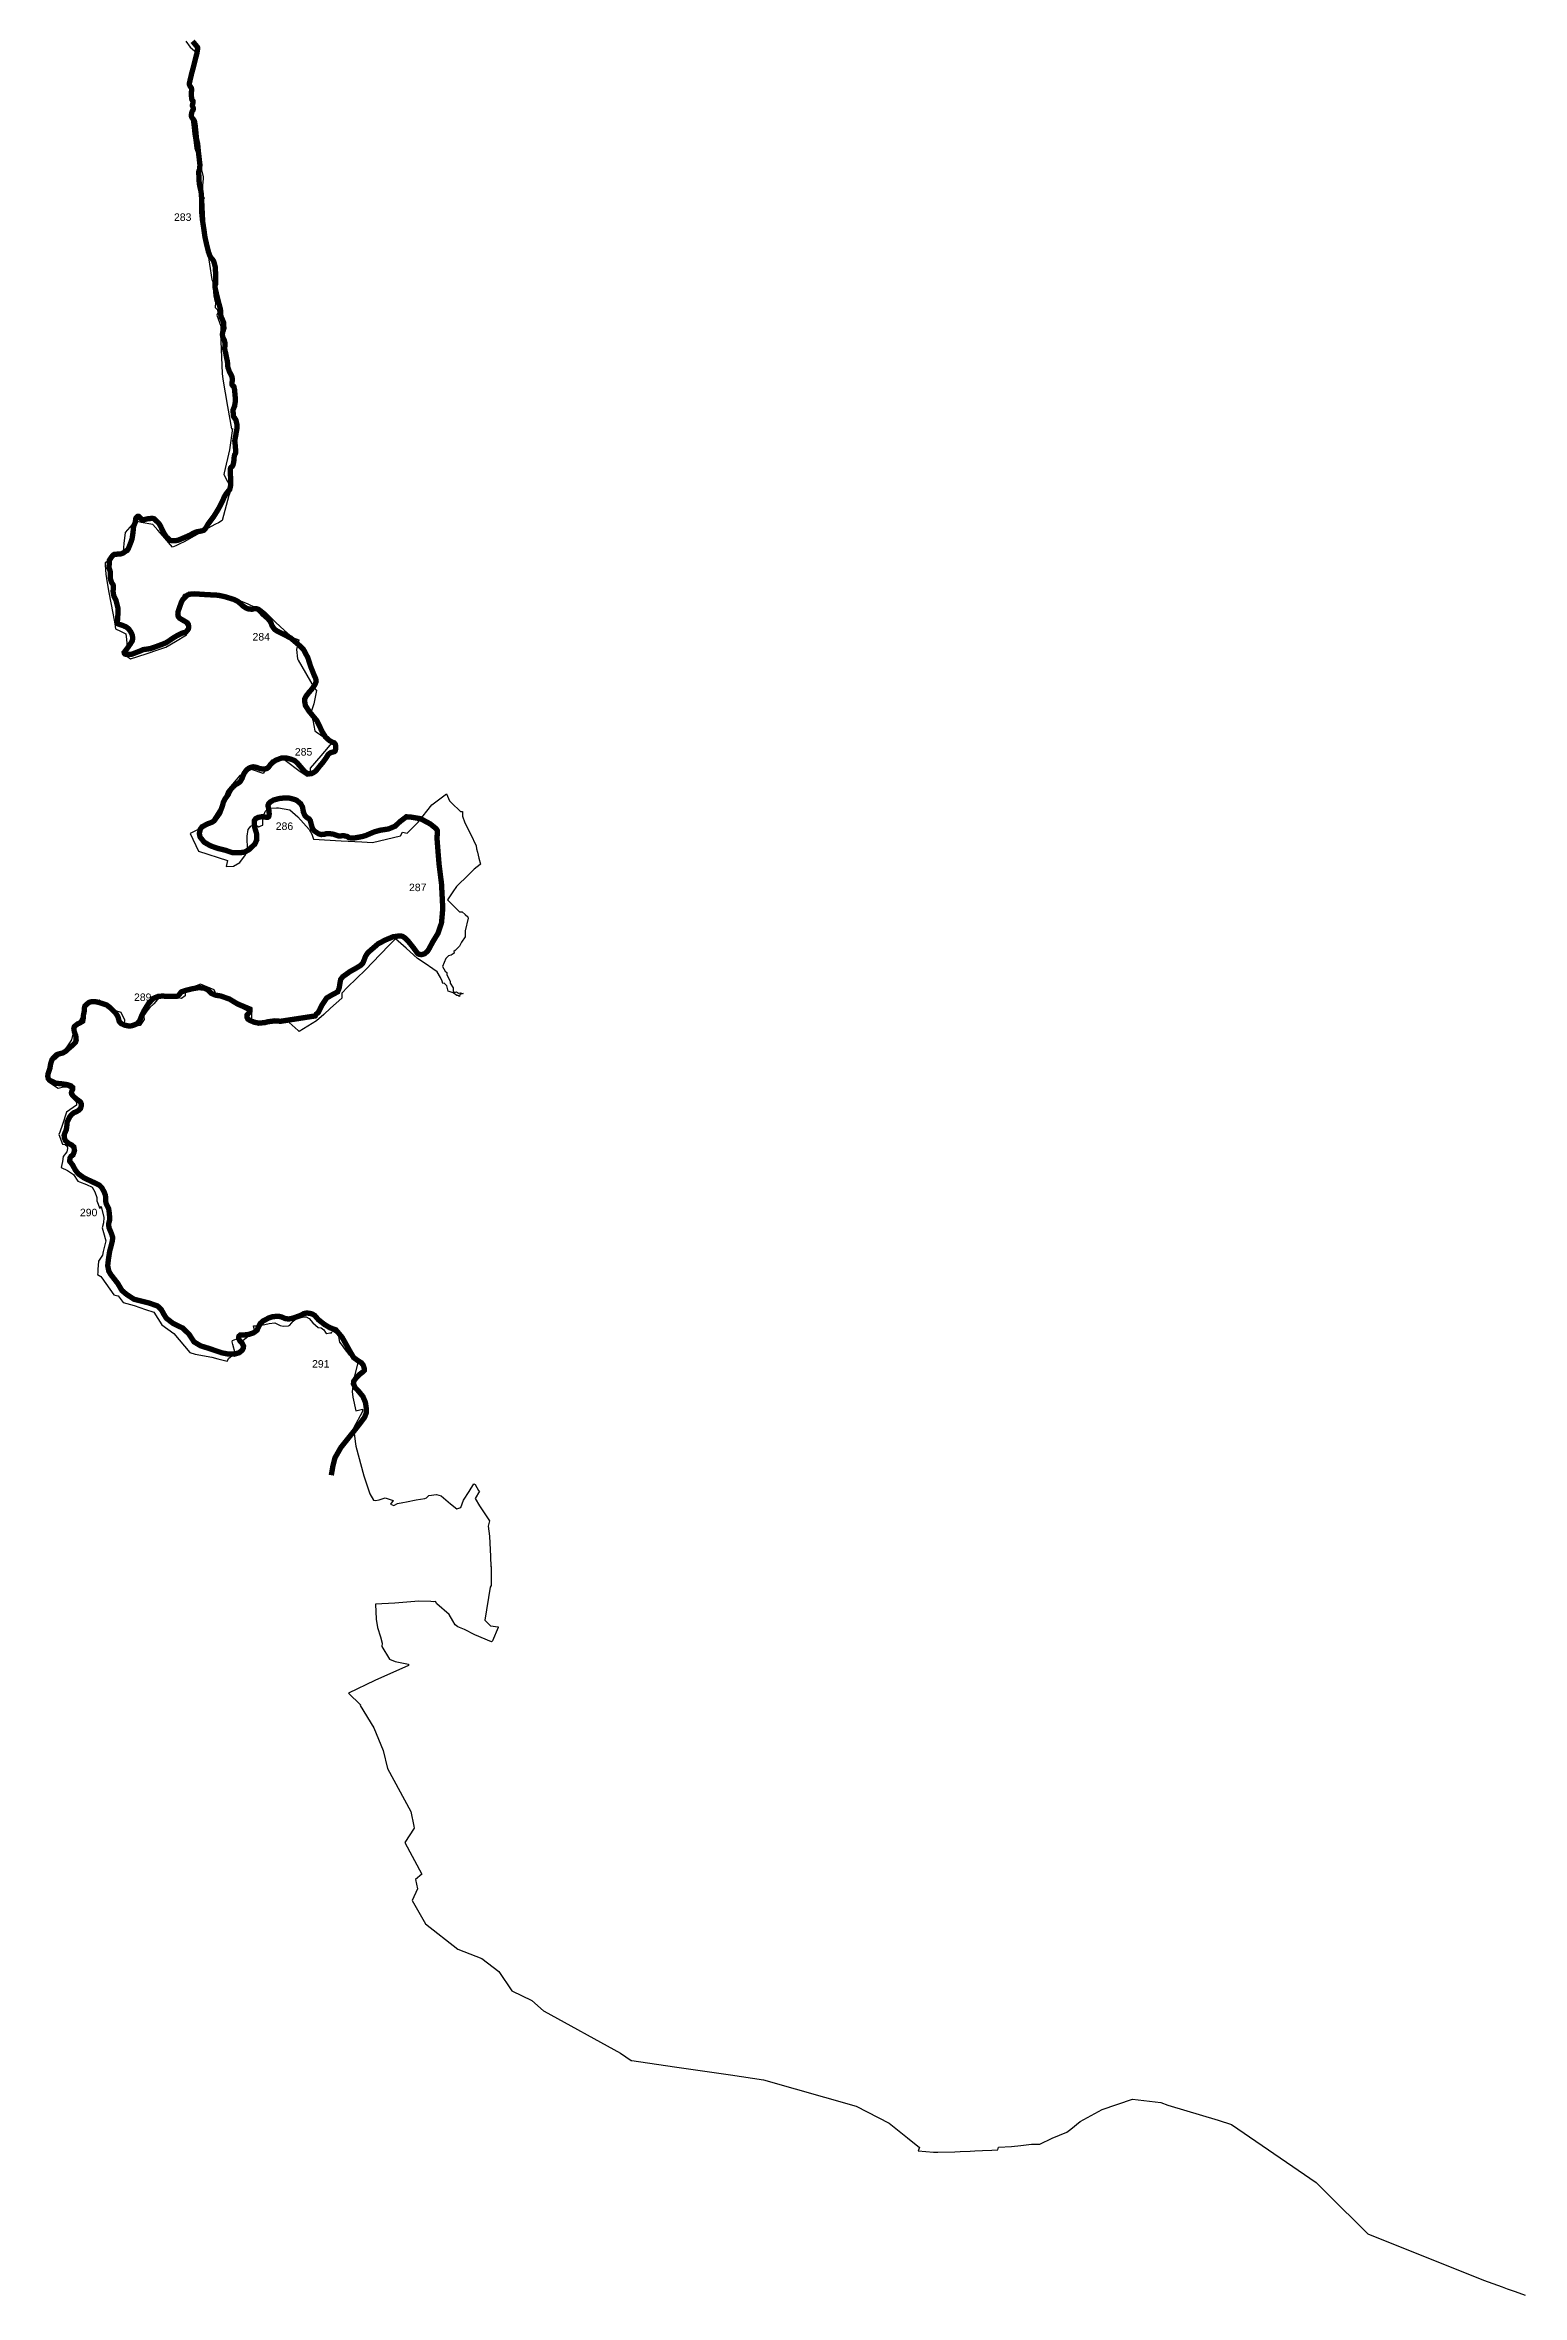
# Model space of a CAD drawing. Header units: metres. Extents: x 290946 to 378809, y 1824167 to 1998918.
# Drawn here: x 320476 to 334295, y 1824731 to 1845792 of the extents above; entities that cross this region are included whole.
import ezdxf

# ---------------------------------------------------------------- set-up
doc = ezdxf.new("R2010")
doc.units = ezdxf.units.M
for name, color, linetype in [('COASTLINE', 5, 'Continuous'), ('DISTRICT BOUNDRY', 86, 'Continuous'), ('NATURALLY PROTECTED', 3, 'Continuous')]:
    doc.layers.add(name, color=color, linetype=linetype)
doc.styles.get("Standard").update_dxf_attribs({"font": 'arial.ttf'})

msp = doc.modelspace()

# ---------------------------------------------------------------- linework, layer by layer
at = {"layer": 'COASTLINE', "const_width": 50, "flags": 128}
msp.add_lwpolyline([(321857, 1845827), (321889, 1845789), (321901, 1845774), (321904, 1845769), (321905, 1845760), (321898, 1845717), (321862, 1845575), (321849, 1845528), (321835, 1845469), (321826, 1845430), (321828, 1845420), (321834, 1845407), (321841, 1845397), (321846, 1845389), (321848, 1845379), (321848, 1845365), (321845, 1845348), (321844, 1845329), (321847, 1845306), (321848, 1845292), (321851, 1845280), (321855, 1845274), (321861, 1845268), (321862, 1845263), (321862, 1845257), (321860, 1845249), (321855, 1845228), (321855, 1845223), (321858, 1845216), (321862, 1845207), (321864, 1845200), (321864, 1845193), (321862, 1845184), (321854, 1845173), (321851, 1845165), (321845, 1845139), (321845, 1845131), (321847, 1845120), (321857, 1845103), (321866, 1845094), (321871, 1845087), (321876, 1845073), (321881, 1845044), (321889, 1844966), (321893, 1844920), (321905, 1844865), (321911, 1844799), (321922, 1844703), (321926, 1844669), (321921, 1844624), (321916, 1844613), (321914, 1844598), (321916, 1844569), (321919, 1844505), (321922, 1844482), (321928, 1844455), (321936, 1844423), (321940, 1844382), (321942, 1844334), (321941, 1844292), (321943, 1844217), (321949, 1844157), (321963, 1844066), (321972, 1844000), (321978, 1843971), (321986, 1843936), (322005, 1843857), (322019, 1843818), (322033, 1843796), (322045, 1843784), (322054, 1843769), (322062, 1843743), (322069, 1843714), (322073, 1843648), (322074, 1843580), (322073, 1843556), (322069, 1843546), (322067, 1843536), (322067, 1843523), (322071, 1843505), (322086, 1843441), (322102, 1843376), (322110, 1843348), (322116, 1843326), (322119, 1843307), (322120, 1843269), (322126, 1843244), (322136, 1843222), (322147, 1843195), (322149, 1843163), (322150, 1843140), (322145, 1843122), (322140, 1843110), (322138, 1843101), (322136, 1843084), (322138, 1843064), (322144, 1843048), (322155, 1843026), (322159, 1843008), (322160, 1842981), (322158, 1842958), (322158, 1842946), (322161, 1842928), (322167, 1842909), (322171, 1842885), (322178, 1842852), (322183, 1842830), (322185, 1842806), (322187, 1842777), (322193, 1842760), (322202, 1842733), (322213, 1842714), (322221, 1842698), (322226, 1842684), (322229, 1842666), (322228, 1842648), (322226, 1842632), (322225, 1842620), (322226, 1842613), (322232, 1842603), (322241, 1842598), (322244, 1842594), (322246, 1842581), (322250, 1842565), (322254, 1842519), (322257, 1842487), (322256, 1842449), (322250, 1842412), (322243, 1842395), (322236, 1842377), (322235, 1842366), (322236, 1842354), (322239, 1842339), (322239, 1842321), (322242, 1842312), (322251, 1842300), (322259, 1842287), (322263, 1842280), (322268, 1842257), (322273, 1842237), (322272, 1842220), (322271, 1842195), (322264, 1842159), (322261, 1842136), (322256, 1842114), (322252, 1842089), (322253, 1842069), (322256, 1842049), (322258, 1842021), (322260, 1842005), (322261, 1841989), (322259, 1841973), (322257, 1841967), (322251, 1841958), (322249, 1841950), (322245, 1841928), (322245, 1841910), (322239, 1841875), (322234, 1841857), (322228, 1841848), (322220, 1841842), (322213, 1841834), (322210, 1841824), (322209, 1841807), (322211, 1841771), (322213, 1841732), (322213, 1841694), (322214, 1841679), (322210, 1841653), (322204, 1841631), (322187, 1841612), (322172, 1841593), (322153, 1841561), (322137, 1841523), (322098, 1841448), (322056, 1841380), (322002, 1841308), (321982, 1841273), (321970, 1841257), (321960, 1841249), (321938, 1841243), (321894, 1841235), (321863, 1841222), (321834, 1841205), (321775, 1841179), (321717, 1841155), (321694, 1841153), (321664, 1841152), (321646, 1841157), (321628, 1841173), (321612, 1841188), (321593, 1841216), (321570, 1841261), (321557, 1841289), (321542, 1841314), (321527, 1841329), (321515, 1841340), (321500, 1841356), (321491, 1841359), (321482, 1841361), (321473, 1841361), (321450, 1841359), (321429, 1841356), (321413, 1841352), (321397, 1841348), (321392, 1841348), (321379, 1841353), (321371, 1841361), (321361, 1841373), (321358, 1841377), (321355, 1841380), (321350, 1841381), (321343, 1841380), (321337, 1841376), (321332, 1841371), (321328, 1841365), (321324, 1841353), (321322, 1841331), (321318, 1841316), (321312, 1841303), (321306, 1841289), (321304, 1841273), (321301, 1841243), (321297, 1841210), (321291, 1841171), (321280, 1841138), (321256, 1841078), (321246, 1841062), (321234, 1841056), (321206, 1841036), (321186, 1841029), (321165, 1841029), (321149, 1841026), (321136, 1841026), (321123, 1841024), (321110, 1841014), (321096, 1840996), (321079, 1840970), (321078, 1840952), (321077, 1840927), (321075, 1840909), (321076, 1840895), (321082, 1840880), (321086, 1840866), (321087, 1840848), (321087, 1840812), (321090, 1840789), (321099, 1840762), (321112, 1840742), (321117, 1840728), (321117, 1840710), (321113, 1840681), (321115, 1840660), (321121, 1840634), (321141, 1840594), (321149, 1840560), (321159, 1840520), (321159, 1840485), (321157, 1840435), (321154, 1840399), (321153, 1840388), (321156, 1840376), (321165, 1840371), (321195, 1840362), (321234, 1840346), (321258, 1840328), (321280, 1840298), (321294, 1840266), (321297, 1840236), (321293, 1840215), (321276, 1840188), (321253, 1840154), (321231, 1840125), (321217, 1840107), (321218, 1840099), (321225, 1840091), (321244, 1840087), (321286, 1840089), (321346, 1840112), (321376, 1840124), (321395, 1840133), (321420, 1840136), (321463, 1840143), (321499, 1840155), (321575, 1840183), (321609, 1840197), (321635, 1840214), (321677, 1840243), (321716, 1840266), (321758, 1840287), (321784, 1840294), (321797, 1840300), (321805, 1840309), (321817, 1840324), (321821, 1840343), (321818, 1840369), (321808, 1840384), (321772, 1840405), (321757, 1840414), (321735, 1840427), (321722, 1840444), (321719, 1840459), (321722, 1840491), (321740, 1840542), (321753, 1840579), (321767, 1840604), (321789, 1840625), (321807, 1840642), (321828, 1840651), (321874, 1840655), (321978, 1840648), (322094, 1840642), (322157, 1840629), (322245, 1840602), (322281, 1840584), (322303, 1840565), (322328, 1840541), (322358, 1840522), (322384, 1840512), (322415, 1840511), (322434, 1840517), (322450, 1840517), (322472, 1840510), (322487, 1840495), (322514, 1840465), (322562, 1840423), (322588, 1840390), (322600, 1840357), (322624, 1840322), (322654, 1840303), (322726, 1840267), (322776, 1840241), (322843, 1840184), (322893, 1840137), (322936, 1840056), (322961, 1839977), (322994, 1839895), (323010, 1839859), (323013, 1839834), (323005, 1839811), (322973, 1839763), (322944, 1839730), (322918, 1839696), (322907, 1839673), (322906, 1839646), (322913, 1839609), (322944, 1839560), (322992, 1839501), (323021, 1839466), (323071, 1839362), (323101, 1839314), (323138, 1839281), (323168, 1839265), (323182, 1839260), (323192, 1839248), (323196, 1839231), (323197, 1839206), (323192, 1839187), (323182, 1839177), (323162, 1839172), (323147, 1839168), (323126, 1839151), (323107, 1839120), (323077, 1839078), (323043, 1839038), (323010, 1838996), (322986, 1838980), (322970, 1838972), (322954, 1838970), (322937, 1838971), (322923, 1838978), (322902, 1838995), (322871, 1839032), (322837, 1839071), (322812, 1839094), (322778, 1839107), (322737, 1839118), (322687, 1839117), (322634, 1839097), (322604, 1839075), (322586, 1839058), (322569, 1839034), (322553, 1839020), (322523, 1839014), (322487, 1839019), (322453, 1839031), (322425, 1839036), (322399, 1839030), (322379, 1839020), (322360, 1839004), (322342, 1838979), (322331, 1838956), (322320, 1838927), (322302, 1838897), (322286, 1838884), (322259, 1838869), (322234, 1838847), (322210, 1838818), (322189, 1838774), (322160, 1838735), (322144, 1838701), (322135, 1838666), (322110, 1838601), (322084, 1838565), (322059, 1838531), (322039, 1838517), (321997, 1838502), (321944, 1838473), (321929, 1838451), (321920, 1838412), (321927, 1838379), (321966, 1838330), (322025, 1838296), (322093, 1838272), (322160, 1838256), (322231, 1838232), (322304, 1838232), (322345, 1838238), (322385, 1838261), (322439, 1838312), (322458, 1838353), (322455, 1838413), (322438, 1838469), (322434, 1838504), (322436, 1838533), (322447, 1838550), (322470, 1838562), (322506, 1838569), (322536, 1838565), (322550, 1838563), (322561, 1838564), (322568, 1838568), (322573, 1838580), (322574, 1838596), (322572, 1838629), (322567, 1838651), (322564, 1838665), (322564, 1838678), (322569, 1838690), (322588, 1838709), (322616, 1838725), (322668, 1838739), (322725, 1838745), (322769, 1838742), (322827, 1838725), (322869, 1838690), (322886, 1838658), (322894, 1838611), (322909, 1838577), (322925, 1838562), (322947, 1838549), (322958, 1838534), (322968, 1838495), (322979, 1838457), (322997, 1838435), (323036, 1838409), (323059, 1838402), (323089, 1838403), (323109, 1838411), (323134, 1838411), (323175, 1838405), (323221, 1838389), (323237, 1838389), (323271, 1838391), (323303, 1838384), (323321, 1838372), (323343, 1838369), (323379, 1838371), (323439, 1838382), (323476, 1838392), (323510, 1838407), (323555, 1838426), (323611, 1838442), (323690, 1838454), (323752, 1838480), (323800, 1838525), (323857, 1838568), (323894, 1838566), (323990, 1838550), (324081, 1838501), (324137, 1838456), (324146, 1838440), (324145, 1838351), (324155, 1838222), (324163, 1838125), (324186, 1837942), (324198, 1837710), (324186, 1837574), (324153, 1837477), (324103, 1837395), (324071, 1837335), (324058, 1837313), (324030, 1837287), (324001, 1837278), (323981, 1837280), (323963, 1837288), (323920, 1837347), (323874, 1837404), (323844, 1837434), (323819, 1837450), (323793, 1837453), (323733, 1837445), (323661, 1837415), (323593, 1837379), (323534, 1837328), (323498, 1837297), (323475, 1837262), (323463, 1837230), (323449, 1837196), (323428, 1837176), (323380, 1837147), (323331, 1837120), (323262, 1837071), (323242, 1837045), (323237, 1837016), (323229, 1836966), (323214, 1836929), (323163, 1836902), (323112, 1836872), (323070, 1836810), (323047, 1836763), (323032, 1836735), (323013, 1836720), (323005, 1836704), (322681, 1836654), (322627, 1836658), (322559, 1836649), (322526, 1836640), (322471, 1836638), (322434, 1836645), (322394, 1836662), (322375, 1836674), (322365, 1836692), (322365, 1836711), (322379, 1836727), (322393, 1836746), (322390, 1836761), (322377, 1836770), (322333, 1836792), (322279, 1836815), (322202, 1836862), (322119, 1836891), (322073, 1836898), (322035, 1836914), (322006, 1836942), (321989, 1836954), (321964, 1836964), (321916, 1836969), (321853, 1836958), (321801, 1836945), (321753, 1836930), (321746, 1836922), (321728, 1836899), (321716, 1836889), (321677, 1836887), (321627, 1836887), (321575, 1836890), (321535, 1836887), (321490, 1836868), (321470, 1836847), (321446, 1836822), (321402, 1836751), (321381, 1836707), (321363, 1836660), (321341, 1836633), (321319, 1836622), (321288, 1836612), (321264, 1836609), (321223, 1836617), (321188, 1836633), (321171, 1836652), (321158, 1836698), (321137, 1836731), (321098, 1836769), (321085, 1836782), (321052, 1836807), (320980, 1836830), (320946, 1836838), (320910, 1836837), (320889, 1836831), (320868, 1836815), (320850, 1836798), (320844, 1836773), (320844, 1836750), (320836, 1836712), (320834, 1836681), (320829, 1836655), (320806, 1836640), (320781, 1836629), (320751, 1836605), (320746, 1836588), (320750, 1836559), (320763, 1836522), (320767, 1836502), (320768, 1836477), (320762, 1836458), (320737, 1836432), (320716, 1836415), (320670, 1836374), (320644, 1836358), (320588, 1836343), (320561, 1836319), (320541, 1836294), (320529, 1836256), (320522, 1836214), (320505, 1836162), (320502, 1836140), (320507, 1836116), (320523, 1836100), (320579, 1836074), (320636, 1836068), (320684, 1836061), (320718, 1836050), (320735, 1836035), (320736, 1836019), (320727, 1836000), (320723, 1835983), (320727, 1835970), (320744, 1835950), (320771, 1835925), (320794, 1835910), (320809, 1835897), (320815, 1835882), (320815, 1835860), (320808, 1835837), (320793, 1835821), (320766, 1835806), (320746, 1835798), (320723, 1835779), (320708, 1835759), (320694, 1835732), (320684, 1835711), (320679, 1835661), (320675, 1835637), (320662, 1835609), (320655, 1835587), (320657, 1835564), (320667, 1835537), (320698, 1835509), (320727, 1835495), (320746, 1835478), (320752, 1835444), (320746, 1835423), (320738, 1835403), (320720, 1835390), (320709, 1835373), (320708, 1835343), (320736, 1835307), (320759, 1835263), (320787, 1835227), (320841, 1835188), (320920, 1835151), (320986, 1835119), (321009, 1835095), (321031, 1835053), (321042, 1835024), (321044, 1834969), (321050, 1834945), (321072, 1834900), (321079, 1834849), (321082, 1834798), (321071, 1834755), (321075, 1834722), (321099, 1834664), (321109, 1834633), (321107, 1834599), (321099, 1834568), (321081, 1834500), (321069, 1834421), (321063, 1834366), (321073, 1834315), (321093, 1834282), (321157, 1834200), (321196, 1834134), (321239, 1834098), (321309, 1834052), (321449, 1834017), (321529, 1833989), (321564, 1833956), (321589, 1833910), (321612, 1833874), (321676, 1833825), (321765, 1833782), (321822, 1833727), (321871, 1833653), (321932, 1833616), (322003, 1833594), (322133, 1833550), (322190, 1833539), (322246, 1833538), (322292, 1833551), (322321, 1833574), (322332, 1833595), (322334, 1833614), (322319, 1833644), (322299, 1833663), (322290, 1833681), (322288, 1833693), (322291, 1833707), (322303, 1833717), (322343, 1833718), (322382, 1833723), (322428, 1833738), (322461, 1833763), (322475, 1833796), (322490, 1833825), (322516, 1833848), (322570, 1833877), (322607, 1833889), (322660, 1833893), (322690, 1833886), (322725, 1833871), (322758, 1833867), (322798, 1833876), (322864, 1833899), (322899, 1833918), (322925, 1833923), (322949, 1833921), (322975, 1833915), (323000, 1833900), (323034, 1833861), (323092, 1833815), (323143, 1833785), (323197, 1833766), (323228, 1833730), (323258, 1833693), (323337, 1833551), (323364, 1833506), (323409, 1833474), (323438, 1833456), (323454, 1833434), (323463, 1833406), (323464, 1833385), (323453, 1833374), (323414, 1833344), (323386, 1833315), (323364, 1833283), (323362, 1833260), (323378, 1833225), (323407, 1833195), (323450, 1833143), (323474, 1833087), (323481, 1833042), (323484, 1832992), (323466, 1832946), (323417, 1832881), (323372, 1832824), (323245, 1832665), (323189, 1832567), (323170, 1832492), (323163, 1832451), (323155, 1832405)], dxfattribs=at)
at = {"layer": 'DISTRICT BOUNDRY'}
msp.add_polyline3d([(321795, 1845827, 0), (321833, 1845773, 0), (321896, 1845719, 0), (321877, 1845627, 0), (321834, 1845424, 0), (321834, 1845423, 0), (321842, 1845353, 0), (321843, 1845347, 0), (321844, 1845314, 0), (321850, 1845299, 0), (321842, 1845287, 0), (321843, 1845200, 0), (321841, 1845116, 0), (321851, 1845049, 0), (321860, 1844962, 0), (321869, 1844901, 0), (321878, 1844826, 0), (321912, 1844730, 0), (321931, 1844662, 0), (321955, 1844559, 0), (321955, 1844542, 0), (321951, 1844476, 0), (321951, 1844415, 0), (321950, 1844373, 0), (321967, 1844361, 0), (321960, 1844345, 0), (321967, 1844208, 0), (321973, 1844089, 0), (321980, 1843994, 0), (321991, 1843903, 0), (322014, 1843741, 0), (322038, 1843598, 0), (322036, 1843597, 0), (322039, 1843592, 0), (322041, 1843588, 0), (322045, 1843579, 0), (322046, 1843567, 0), (322047, 1843562, 0), (322057, 1843445, 0), (322064, 1843400, 0), (322071, 1843384, 0), (322067, 1843334, 0), (322091, 1843313, 0), (322093, 1843283, 0), (322091, 1843278, 0), (322084, 1843264, 0), (322121, 1843161, 0), (322121, 1843021, 0), (322134, 1842716, 0), (322139, 1842665, 0), (322185, 1842408, 0), (322220, 1842200, 0), (322231, 1842202, 0), (322202, 1842004, 0), (322152, 1841789, 0), (322150, 1841772, 0), (322218, 1841642, 0), (322199, 1841581, 0), (322197, 1841574, 0), (322134, 1841341, 0), (322099, 1841320, 0), (322073, 1841307, 0), (322032, 1841285, 0), (321966, 1841248, 0), (321778, 1841142, 0), (321739, 1841123, 0), (321699, 1841105, 0), (321669, 1841093, 0), (321597, 1841176, 0), (321532, 1841251, 0), (321484, 1841303, 0), (321377, 1841323, 0), (321326, 1841335, 0), (321315, 1841328, 0), (321226, 1841230, 0), (321215, 1841125, 0), (321207, 1841051, 0), (321151, 1841017, 0), (321039, 1840946, 0), (321040, 1840922, 0), (321045, 1840839, 0), (321058, 1840757, 0), (321074, 1840669, 0), (321093, 1840572, 0), (321112, 1840473, 0), (321129, 1840375, 0), (321137, 1840327, 0), (321182, 1840304, 0), (321234, 1840282, 0), (321239, 1840228, 0), (321245, 1840157, 0), (321208, 1840096, 0), (321275, 1840046, 0), (321345, 1840068, 0), (321433, 1840098, 0), (321532, 1840131, 0), (321608, 1840157, 0), (321697, 1840209, 0), (321801, 1840271, 0), (321820, 1840327, 0), (321792, 1840374, 0), (321786, 1840391, 0), (321730, 1840424, 0), (321733, 1840499, 0), (321733, 1840550, 0), (321752, 1840598, 0), (321776, 1840651, 0), (321805, 1840651, 0), (321825, 1840673, 0), (321857, 1840669, 0), (321859, 1840660, 0), (321851, 1840640, 0), (321871, 1840639, 0), (321938, 1840639, 0), (322052, 1840640, 0), (322133, 1840639, 0), (322213, 1840628, 0), (322289, 1840597, 0), (322373, 1840561, 0), (322400, 1840550, 0), (322420, 1840541, 0), (322494, 1840522, 0), (322542, 1840479, 0), (322633, 1840391, 0), (322717, 1840311, 0), (322791, 1840245, 0), (322791, 1840245, 0), (322852, 1840223, 0), (322851, 1840221, 0), (322840, 1840173, 0), (322839, 1840173, 0), (322829, 1840135, 0), (322840, 1840048, 0), (322844, 1840034, 0), (322994, 1839776, 0), (323016, 1839751, 0), (322991, 1839626, 0), (322965, 1839540, 0), (322981, 1839473, 0), (323002, 1839373, 0), (323012, 1839362, 0), (323144, 1839273, 0), (323159, 1839271, 0), (323177, 1839279, 0), (323056, 1839138, 0), (322956, 1839023, 0), (322953, 1838955, 0), (322928, 1838946, 0), (322864, 1838988, 0), (322722, 1839096, 0), (322595, 1839097, 0), (322516, 1838973, 0), (322408, 1839011, 0), (322298, 1838954, 0), (322176, 1838810, 0), (322121, 1838666, 0), (322017, 1838505, 0), (321834, 1838413, 0), (321912, 1838245, 0), (322183, 1838159, 0), (322170, 1838102, 0), (322241, 1838107, 0), (322298, 1838139, 0), (322353, 1838211, 0), (322370, 1838257, 0), (322368, 1838386, 0), (322378, 1838448, 0), (322402, 1838479, 0), (322438, 1838495, 0), (322476, 1838475, 0), (322497, 1838484, 0), (322514, 1838491, 0), (322514, 1838557, 0), (322536, 1838619, 0), (322562, 1838647, 0), (322578, 1838648, 0), (322642, 1838652, 0), (322654, 1838652, 0), (322662, 1838653, 0), (322767, 1838632, 0), (322843, 1838567, 0), (322949, 1838450, 0), (322973, 1838405, 0), (322987, 1838360, 0), (323247, 1838342, 0), (323441, 1838335, 0), (323540, 1838327, 0), (323803, 1838389, 0), (323822, 1838424, 0), (323864, 1838415, 0), (323969, 1838518, 0), (324096, 1838681, 0), (324232, 1838782, 0), (324261, 1838717, 0), (324281, 1838698, 0), (324364, 1838617, 0), (324365, 1838616, 0), (324382, 1838616, 0), (324384, 1838573, 0), (324405, 1838511, 0), (324456, 1838407, 0), (324510, 1838295, 0), (324515, 1838268, 0), (324522, 1838238, 0), (324536, 1838182, 0), (324551, 1838123, 0), (324547, 1838120, 0), (324491, 1838077, 0), (324439, 1838025, 0), (324326, 1837916, 0), (324292, 1837866, 0), (324241, 1837791, 0), (324297, 1837733, 0), (324354, 1837679, 0), (324378, 1837678, 0), (324408, 1837652, 0), (324432, 1837631, 0), (324434, 1837620, 0), (324409, 1837500, 0), (324409, 1837443, 0), (324373, 1837394, 0), (324365, 1837376, 0), (324355, 1837358, 0), (324315, 1837318, 0), (324300, 1837307, 0), (324303, 1837293, 0), (324275, 1837274, 0), (324252, 1837267, 0), (324226, 1837241, 0), (324195, 1837168, 0), (324219, 1837123, 0), (324236, 1837112, 0), (324236, 1837088, 0), (324266, 1837028, 0), (324267, 1837012, 0), (324294, 1836968, 0), (324294, 1836936, 0), (324301, 1836926, 0), (324307, 1836923, 0), (324325, 1836931, 0), (324344, 1836918, 0), (324360, 1836920, 0), (324365, 1836920, 0), (324389, 1836914, 0), (324357, 1836904, 0), (324355, 1836886, 0), (324340, 1836894, 0), (324330, 1836895, 0), (324295, 1836919, 0), (324249, 1836937, 0), (324235, 1836986, 0), (324212, 1837011, 0), (324199, 1837006, 0), (324192, 1837030, 0), (324178, 1837063, 0), (324145, 1837116, 0), (324106, 1837145, 0), (324032, 1837195, 0), (323960, 1837243, 0), (323854, 1837338, 0), (323757, 1837425, 0), (323700, 1837371, 0), (323612, 1837278, 0), (323474, 1837135, 0), (323308, 1836974, 0), (323254, 1836917, 0), (323252, 1836870, 0), (323149, 1836777, 0), (323084, 1836718, 0), (323018, 1836657, 0), (322853, 1836558, 0), (322845, 1836568, 0), (322734, 1836668, 0), (322733, 1836668, 0), (322710, 1836672, 0), (322608, 1836659, 0), (322535, 1836622, 0), (322534, 1836621, 0), (322533, 1836621, 0), (322473, 1836615, 0), (322456, 1836624, 0), (322432, 1836651, 0), (322413, 1836636, 0), (322408, 1836651, 0), (322413, 1836781, 0), (322303, 1836826, 0), (322147, 1836899, 0), (322087, 1836882, 0), (322058, 1836949, 0), (321932, 1837002, 0), (321786, 1836945, 0), (321788, 1836891, 0), (321752, 1836867, 0), (321583, 1836899, 0), (321545, 1836878, 0), (321493, 1836817, 0), (321457, 1836782, 0), (321438, 1836761, 0), (321418, 1836730, 0), (321402, 1836709, 0), (321400, 1836693, 0), (321405, 1836672, 0), (321378, 1836633, 0), (321366, 1836614, 0), (321255, 1836595, 0), (321220, 1836629, 0), (321222, 1836666, 0), (321206, 1836702, 0), (321188, 1836735, 0), (321140, 1836752, 0), (321125, 1836758, 0), (321120, 1836760, 0), (321089, 1836770, 0), (320983, 1836850, 0), (320913, 1836834, 0), (320859, 1836816, 0), (320846, 1836785, 0), (320839, 1836759, 0), (320827, 1836726, 0), (320821, 1836706, 0), (320808, 1836676, 0), (320793, 1836651, 0), (320744, 1836604, 0), (320737, 1836533, 0), (320725, 1836481, 0), (320679, 1836414, 0), (320639, 1836365, 0), (320616, 1836333, 0), (320580, 1836303, 0), (320557, 1836285, 0), (320505, 1836243, 0), (320506, 1836172, 0), (320501, 1836092, 0), (320600, 1836027, 0), (320637, 1836037, 0), (320682, 1836041, 0), (320728, 1836016, 0), (320721, 1835985, 0), (320720, 1835980, 0), (320719, 1835976, 0), (320771, 1835894, 0), (320772, 1835870, 0), (320677, 1835802, 0), (320641, 1835688, 0), (320616, 1835616, 0), (320605, 1835595, 0), (320640, 1835505, 0), (320664, 1835499, 0), (320683, 1835485, 0), (320688, 1835463, 0), (320688, 1835462, 0), (320688, 1835462, 0), (320680, 1835433, 0), (320645, 1835389, 0), (320640, 1835342, 0), (320628, 1835286, 0), (320688, 1835257, 0), (320744, 1835219, 0), (320782, 1835158, 0), (320799, 1835152, 0), (320864, 1835125, 0), (320916, 1835101, 0), (320943, 1835057, 0), (320962, 1835006, 0), (320962, 1834972, 0), (320989, 1834900, 0), (321001, 1834919, 0), (321028, 1834816, 0), (321028, 1834816, 0), (321028, 1834816, 0), (321023, 1834768, 0), (321011, 1834722, 0), (321025, 1834678, 0), (321044, 1834600, 0), (321022, 1834498, 0), (321013, 1834464, 0), (320978, 1834410, 0), (320972, 1834331, 0), (320969, 1834302, 0), (320967, 1834285, 0), (320999, 1834266, 0), (320999, 1834265, 0), (321007, 1834253, 0), (321120, 1834092, 0), (321159, 1834085, 0), (321160, 1834085, 0), (321160, 1834085, 0), (321208, 1834021, 0), (321311, 1833994, 0), (321415, 1833957, 0), (321496, 1833930, 0), (321570, 1833812, 0), (321682, 1833732, 0), (321831, 1833555, 0), (321880, 1833539, 0), (322038, 1833510, 0), (322094, 1833495, 0), (322180, 1833474, 0), (322196, 1833502, 0), (322254, 1833547, 0), (322234, 1833628, 0), (322234, 1833628, 0), (322227, 1833653, 0), (322230, 1833666, 0), (322261, 1833679, 0), (322300, 1833666, 0), (322326, 1833667, 0), (322378, 1833705, 0), (322409, 1833724, 0), (322422, 1833751, 0), (322435, 1833768, 0), (322430, 1833787, 0), (322427, 1833801, 0), (322427, 1833802, 0), (322429, 1833802, 0), (322478, 1833803, 0), (322575, 1833825, 0), (322628, 1833832, 0), (322678, 1833807, 0), (322704, 1833799, 0), (322755, 1833804, 0), (322766, 1833811, 0), (322798, 1833846, 0), (322817, 1833861, 0), (322872, 1833880, 0), (322886, 1833885, 0), (322905, 1833887, 0), (322920, 1833889, 0), (322949, 1833873, 0), (322982, 1833830, 0), (323033, 1833789, 0), (323059, 1833786, 0), (323085, 1833766, 0), (323100, 1833740, 0), (323113, 1833732, 0), (323140, 1833738, 0), (323158, 1833737, 0), (323162, 1833750, 0), (323168, 1833755, 0), (323216, 1833725, 0), (323221, 1833704, 0), (323232, 1833649, 0), (323257, 1833620, 0), (323275, 1833591, 0), (323318, 1833536, 0), (323366, 1833503, 0), (323409, 1833486, 0), (323410, 1833486, 0), (323368, 1833319, 0), (323351, 1833189, 0), (323356, 1833135, 0), (323384, 1833007, 0), (323446, 1833023, 0), (323446, 1833013, 0), (323448, 1833000, 0), (323364, 1832845, 0), (323380, 1832698, 0), (323384, 1832676, 0), (323460, 1832399, 0), (323515, 1832232, 0), (323550, 1832171, 0), (323567, 1832168, 0), (323604, 1832175, 0), (323660, 1832192, 0), (323735, 1832167, 0), (323710, 1832133, 0), (323740, 1832122, 0), (323774, 1832139, 0), (323823, 1832148, 0), (323858, 1832156, 0), (323948, 1832176, 0), (324031, 1832187, 0), (324045, 1832192, 0), (324067, 1832215, 0), (324139, 1832223, 0), (324182, 1832211, 0), (324270, 1832138, 0), (324329, 1832090, 0), (324368, 1832102, 0), (324392, 1832171, 0), (324445, 1832254, 0), (324489, 1832325, 0), (324502, 1832318, 0), (324533, 1832262, 0), (324538, 1832260, 0), (324542, 1832257, 0), (324500, 1832187, 0), (324541, 1832117, 0), (324634, 1831979, 0), (324624, 1831929, 0), (324634, 1831834, 0), (324646, 1831645, 0), (324648, 1831547, 0), (324650, 1831552, 0), (324652, 1831372, 0), (324642, 1831356, 0), (324591, 1831048, 0), (324644, 1830995, 0), (324717, 1830987, 0), (324715, 1830978, 0), (324663, 1830855, 0), (324654, 1830845, 0), (324499, 1830912, 0), (324401, 1830962, 0), (324338, 1830987, 0), (324315, 1831003, 0), (324292, 1831041, 0), (324258, 1831100, 0), (324143, 1831200, 0), (324130, 1831224, 0), (324110, 1831220, 0), (324087, 1831222, 0), (323973, 1831225, 0), (323750, 1831206, 0), (323567, 1831198, 0), (323574, 1831057, 0), (323586, 1830981, 0), (323615, 1830891, 0), (323632, 1830833, 0), (323628, 1830803, 0), (323701, 1830684, 0), (323751, 1830660, 0), (323877, 1830635, 0), (323876, 1830625, 0), (323563, 1830484, 0), (323317, 1830366, 0), (323428, 1830255, 0), (323424, 1830250, 0), (323552, 1830040, 0), (323640, 1829829, 0), (323680, 1829661, 0), (323899, 1829258, 0), (323926, 1829119, 0), (323929, 1829102, 0), (323844, 1828967, 0), (324001, 1828672, 0), (323944, 1828622, 0), (323960, 1828533, 0), (323911, 1828423, 0), (324035, 1828205, 0), (324339, 1827968, 0), (324563, 1827882, 0), (324724, 1827759, 0), (324845, 1827580, 0), (325032, 1827487, 0), (325141, 1827392, 0), (325147, 1827388, 0), (325861, 1826994, 0), (325962, 1826925, 0), (325967, 1826927, 0), (326366, 1826868, 0), (326889, 1826792, 0), (327095, 1826762, 0), (327198, 1826747, 0), (328065, 1826498, 0), (328273, 1826394, 0), (328376, 1826341, 0), (328546, 1826204, 0), (328659, 1826112, 0), (328646, 1826081, 0), (328789, 1826070, 0), (328830, 1826067, 0), (328988, 1826071, 0), (329038, 1826074, 0), (329132, 1826078, 0), (329175, 1826080, 0), (329247, 1826084, 0), (329334, 1826088, 0), (329390, 1826090, 0), (329396, 1826115, 0), (329520, 1826123, 0), (329606, 1826131, 0), (329705, 1826142, 0), (329783, 1826143, 0), (329899, 1826199, 0), (330038, 1826255, 0), (330073, 1826283, 0), (330162, 1826355, 0), (330368, 1826469, 0), (330650, 1826565, 0), (330916, 1826533, 0), (330981, 1826509, 0), (331452, 1826367, 0), (331579, 1826328, 0), (332092, 1825976, 0), (332370, 1825785, 0), (332474, 1825681, 0), (332852, 1825303, 0), (333934, 1824869, 0), (334110, 1824807, 0), (334158, 1824790, 0), (334231, 1824764, 0), (334324, 1824731, 0)], dxfattribs=at)
at = {"layer": 'NATURALLY PROTECTED', "const_width": 50, "flags": 128}
for points in [[(321723, 1841158), (321775, 1841179), (321834, 1841205), (321863, 1841222), (321894, 1841235), (321938, 1841243), (321960, 1841249), (321970, 1841257), (321982, 1841273), (322002, 1841308), (322056, 1841380), (322098, 1841448), (322137, 1841523), (322153, 1841561), (322172, 1841593), (322187, 1841612), (322204, 1841631), (322210, 1841653), (322214, 1841679), (322213, 1841694), (322213, 1841732), (322211, 1841771), (322209, 1841807), (322210, 1841824), (322213, 1841834), (322220, 1841842), (322228, 1841848), (322234, 1841857), (322239, 1841875), (322245, 1841910), (322245, 1841928), (322249, 1841950), (322251, 1841958), (322257, 1841967), (322259, 1841973), (322261, 1841989), (322260, 1842005), (322258, 1842021), (322256, 1842049), (322253, 1842069), (322252, 1842089), (322256, 1842114), (322261, 1842136), (322264, 1842159), (322271, 1842195), (322272, 1842220), (322273, 1842237), (322268, 1842257), (322263, 1842280), (322259, 1842287), (322251, 1842300), (322242, 1842312), (322239, 1842321), (322239, 1842339), (322236, 1842354), (322235, 1842366), (322236, 1842377), (322243, 1842395), (322250, 1842412), (322256, 1842449), (322257, 1842487), (322254, 1842519), (322250, 1842565), (322246, 1842581), (322244, 1842594), (322241, 1842598), (322232, 1842603), (322226, 1842613), (322225, 1842620), (322226, 1842632), (322228, 1842648), (322229, 1842666), (322226, 1842684), (322221, 1842698), (322213, 1842714), (322202, 1842733), (322193, 1842760), (322187, 1842777), (322185, 1842806), (322183, 1842830), (322178, 1842852), (322171, 1842885), (322167, 1842909), (322161, 1842928), (322158, 1842946), (322158, 1842958), (322160, 1842981), (322159, 1843008), (322155, 1843026), (322144, 1843048), (322138, 1843064), (322136, 1843084), (322138, 1843101), (322140, 1843110), (322145, 1843122), (322150, 1843140), (322149, 1843163), (322147, 1843195), (322136, 1843222), (322126, 1843244), (322120, 1843269), (322119, 1843307), (322116, 1843326), (322110, 1843348), (322102, 1843376), (322086, 1843441), (322071, 1843505), (322067, 1843523), (322067, 1843536), (322069, 1843546), (322073, 1843556), (322074, 1843580), (322073, 1843648), (322069, 1843714), (322062, 1843743), (322054, 1843769), (322045, 1843784), (322033, 1843796), (322019, 1843818), (322005, 1843857), (321986, 1843936), (321978, 1843971), (321972, 1844000), (321963, 1844066), (321949, 1844157), (321943, 1844217), (321941, 1844292), (321942, 1844334), (321940, 1844382), (321936, 1844423), (321928, 1844455), (321922, 1844482), (321919, 1844505), (321916, 1844569), (321914, 1844598), (321916, 1844613), (321921, 1844624), (321926, 1844669), (321922, 1844703), (321911, 1844799), (321905, 1844865), (321893, 1844920), (321889, 1844966), (321881, 1845044), (321876, 1845073), (321871, 1845087), (321866, 1845094), (321857, 1845103), (321847, 1845120), (321845, 1845131), (321845, 1845139), (321851, 1845165), (321854, 1845173), (321862, 1845184), (321864, 1845193), (321864, 1845200), (321862, 1845207), (321858, 1845216), (321855, 1845223), (321855, 1845228), (321860, 1845249), (321862, 1845257), (321862, 1845263), (321861, 1845268), (321855, 1845274), (321851, 1845280), (321848, 1845292), (321847, 1845306), (321844, 1845329), (321845, 1845348), (321848, 1845365), (321848, 1845379), (321846, 1845389), (321841, 1845397), (321834, 1845407), (321828, 1845420), (321826, 1845430), (321835, 1845469), (321849, 1845528), (321862, 1845575), (321865, 1845586)], [(321732, 1840431), (321722, 1840444), (321719, 1840459), (321722, 1840491), (321740, 1840542), (321753, 1840579), (321767, 1840604), (321789, 1840625), (321807, 1840642), (321828, 1840651), (321874, 1840655), (321978, 1840648), (322094, 1840642), (322157, 1840629), (322245, 1840602), (322281, 1840584), (322303, 1840565), (322328, 1840541), (322358, 1840522), (322384, 1840512), (322415, 1840511), (322434, 1840517), (322450, 1840517), (322472, 1840510), (322487, 1840495), (322514, 1840465), (322562, 1840423), (322588, 1840390), (322600, 1840357), (322624, 1840322), (322654, 1840303), (322726, 1840267), (322776, 1840241), (322843, 1840184), (322893, 1840137), (322936, 1840056), (322961, 1839977), (322994, 1839895), (323010, 1839859), (323013, 1839834), (323005, 1839811), (322981, 1839774)], [(323182, 1839260), (323192, 1839248), (323196, 1839231), (323197, 1839206), (323192, 1839187), (323182, 1839177), (323162, 1839172), (323147, 1839168), (323126, 1839151), (323107, 1839120), (323077, 1839078), (323043, 1839038), (323010, 1838996), (322986, 1838980), (322970, 1838972), (322954, 1838970), (322937, 1838971), (322923, 1838978), (322902, 1838995)], [(322435, 1838500), (322434, 1838504), (322436, 1838533), (322447, 1838550), (322470, 1838562), (322506, 1838569), (322536, 1838565), (322550, 1838563), (322561, 1838564), (322568, 1838568), (322573, 1838580), (322574, 1838596), (322572, 1838629), (322567, 1838651), (322564, 1838665), (322564, 1838678), (322569, 1838690), (322588, 1838709), (322616, 1838725), (322668, 1838739), (322725, 1838745), (322769, 1838742), (322827, 1838725), (322869, 1838690), (322886, 1838658), (322894, 1838612)], [(324137, 1838456), (324146, 1838440), (324145, 1838351), (324155, 1838222), (324163, 1838125), (324186, 1837942), (324198, 1837710), (324186, 1837574), (324153, 1837477), (324103, 1837395), (324071, 1837335), (324058, 1837313), (324030, 1837287), (324001, 1837278), (323981, 1837280), (323963, 1837288)], [(321371, 1836682), (321363, 1836660), (321341, 1836633), (321319, 1836622), (321288, 1836612), (321264, 1836609), (321223, 1836617), (321188, 1836633), (321171, 1836652), (321160, 1836692)], [(320919, 1835152), (320986, 1835119), (321009, 1835095), (321031, 1835053), (321042, 1835024), (321044, 1834969), (321050, 1834945), (321072, 1834900), (321079, 1834849), (321082, 1834798), (321071, 1834755), (321075, 1834722), (321099, 1834664), (321109, 1834633), (321107, 1834599), (321099, 1834568), (321090, 1834533)], [(322832, 1833888), (322864, 1833899), (322899, 1833918), (322925, 1833923), (322949, 1833921), (322975, 1833915), (323000, 1833900), (323034, 1833861), (323092, 1833815), (323143, 1833785), (323197, 1833766), (323228, 1833730), (323258, 1833693), (323337, 1833551), (323364, 1833506), (323409, 1833474), (323438, 1833456), (323454, 1833434), (323463, 1833406), (323464, 1833385), (323453, 1833374), (323414, 1833344), (323386, 1833315), (323364, 1833283), (323362, 1833260), (323378, 1833225), (323407, 1833195), (323450, 1833143), (323474, 1833087), (323481, 1833042), (323484, 1832992), (323466, 1832946), (323433, 1832902)]]:
    msp.add_lwpolyline(points, dxfattribs=at)

# ---------------------------------------------------------------- texts
at = {"layer": 'NATURALLY PROTECTED', "char_height": 70, "attachment_point": 1}
for s, insert in [('283', (321683, 1844216)), ('284', (322418, 1840288)), ('285', (322814, 1839211)), ('286', (322635, 1838515)), ('287', (323882, 1837942)), ('289', (321309, 1836914)), ('290', (320803, 1834899)), ('291', (322975, 1833482))]:
    msp.add_mtext_dynamic_manual_height_columns(s, width=95.17, gutter_width=1, heights=[0], dxfattribs=dict(at, insert=insert))

doc.saveas('drawing.dxf')
